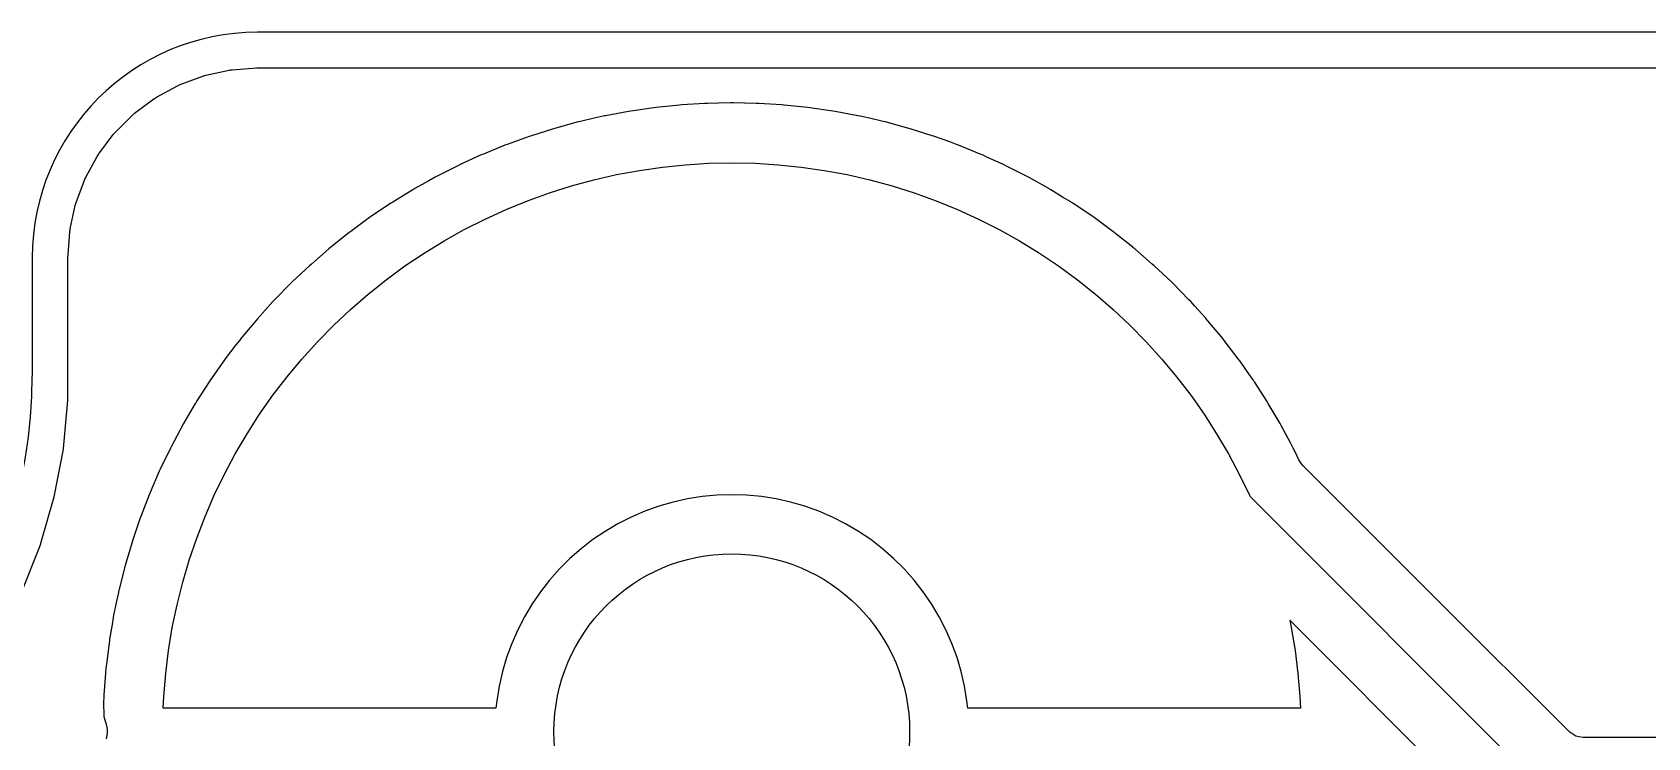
# Model space of a CAD drawing. Header units: millimetres. Extents: x 117.1 to 182.9, y -117.9 to -82.1.
# Drawn here: x 134.1 to 147.72, y -88.05 to -82.1 of the extents above; entities that cross this region are included whole.
import ezdxf

# ---------------------------------------------------------------- set-up
doc = ezdxf.new("R2010")
doc.units = ezdxf.units.MM
for name, color, linetype, lineweight, true_color in [('cut_in', 5, 'CONTINUOUS', 25, 0x0000ff), ('cut_out', 174, 'CONTINUOUS', 25, 0x000080), ('trace_out', 214, 'CONTINUOUS', 25, 0x800080)]:
    doc.layers.add(name, color=color, linetype=linetype, lineweight=lineweight, true_color=true_color)

msp = doc.modelspace()

# ---------------------------------------------------------------- linework, layer by layer
at = {"layer": 'cut_in'}
msp.add_circle((140, -88), 1.5, dxfattribs=at)
at = {"layer": 'cut_out', "linetype": 'CONTINUOUS'}
for p, q in [((164, -82.1), (136, -82.1)), ((134.1, -84), (134.1, -85))]:
    msp.add_line(p, q, dxfattribs=at)
at = {"layer": 'cut_out'}
for centre, radius, start, end in [((136, -84), 1.9, 90, 180), ((130, -85), 4.1, -149.9999989, 0)]:
    msp.add_arc(centre, radius, start, end, dxfattribs=at)
at = {"layer": 'trace_out', "linetype": 'CONTINUOUS'}
for p, q in [((135.562347, -82.462466), (135.759385, -82.419604)), ((135.759385, -82.419604), (135.768072, -82.418037)), ((135.768072, -82.418037), (135.768707, -82.417945)), ((135.768707, -82.417945), (135.776828, -82.416777)), ((135.776828, -82.416777), (135.785598, -82.415833)), ((135.785598, -82.415833), (135.993375, -82.400973)), ((135.993375, -82.400973), (135.997792, -82.400737)), ((135.997792, -82.400737), (135.99853, -82.40071)), ((135.99853, -82.40071), (136.002219, -82.400579)), ((136.002219, -82.400579), (136.006643, -82.4005)), ((136.006643, -82.4005), (163.993357, -82.4005)), ((135.146894, -82.648052), (135.32389, -82.551406)), ((135.32389, -82.551406), (135.331764, -82.547464)), ((135.331764, -82.547464), (135.339828, -82.543781)), ((135.339828, -82.543781), (135.347981, -82.540404)), ((135.347981, -82.540404), (135.536946, -82.469923)), ((135.536946, -82.469923), (135.54532, -82.467137)), ((135.54532, -82.467137), (135.553789, -82.46465)), ((135.553789, -82.46465), (135.562347, -82.462466)), ((134.963179, -82.783219), (135.12462, -82.662367)), ((135.12462, -82.662367), (135.131864, -82.657337)), ((135.131864, -82.657337), (135.139308, -82.652554)), ((135.139308, -82.652554), (135.146894, -82.648052)), ((139.77341, -82.700781), (139.578069, -82.712744)), ((139.78112, -82.700468), (139.77341, -82.700781)), ((139.781125, -82.700468), (139.78112, -82.700468)), ((139.794002, -82.699943), (139.781125, -82.700468)), ((139.885939, -82.698068), (139.794002, -82.699943)), ((139.885963, -82.698067), (139.885939, -82.698068)), ((139.887189, -82.698043), (139.885963, -82.698067)), ((139.989684, -82.695953), (139.887189, -82.698043)), ((139.989695, -82.695953), (139.989684, -82.695953)), ((140.010305, -82.695953), (139.989695, -82.695953)), ((140.010316, -82.695953), (140.010305, -82.695953)), ((140.108151, -82.697948), (140.010316, -82.695953)), ((140.109426, -82.697974), (140.108151, -82.697948)), ((140.109453, -82.697974), (140.109426, -82.697974)), ((140.205984, -82.699942), (140.109453, -82.697974)), ((140.220147, -82.700519), (140.205984, -82.699942)), ((140.220157, -82.70052), (140.220147, -82.700519)), ((140.225777, -82.700749), (140.220157, -82.70052)), ((140.226625, -82.700784), (140.225777, -82.700749)), ((140.421927, -82.712744), (140.226625, -82.700784)), ((134.800564, -82.943162), (134.943162, -82.800564)), ((134.943162, -82.800564), (134.949627, -82.794546)), ((134.949627, -82.794546), (134.956301, -82.788763)), ((134.956301, -82.788763), (134.963179, -82.783219)), ((138.838166, -82.825601), (138.724738, -82.851474)), ((138.915609, -82.807936), (138.838166, -82.825601)), ((138.924861, -82.806022), (138.915609, -82.807936)), ((138.935844, -82.803751), (138.924861, -82.806022)), ((139.128218, -82.76805), (138.935844, -82.803751)), ((139.148596, -82.764697), (139.128218, -82.76805)), ((139.342305, -82.736861), (139.148596, -82.764697)), ((139.362793, -82.734342), (139.342305, -82.736861)), ((139.557452, -82.71443), (139.362793, -82.734342)), ((139.578069, -82.712744), (139.557452, -82.71443)), ((140.436418, -82.713928), (140.421927, -82.712744)), ((140.442523, -82.714428), (140.436418, -82.713928)), ((140.442528, -82.714428), (140.442523, -82.714428)), ((140.442546, -82.71443), (140.442528, -82.714428)), ((140.637205, -82.734342), (140.442546, -82.71443)), ((140.657693, -82.736861), (140.637205, -82.734342)), ((140.851402, -82.764697), (140.657693, -82.736861)), ((140.87178, -82.76805), (140.851402, -82.764697)), ((141.064138, -82.803748), (140.87178, -82.76805)), ((141.064174, -82.803755), (141.064138, -82.803748)), ((141.064177, -82.803756), (141.064174, -82.803755)), ((141.079148, -82.806851), (141.064177, -82.803756)), ((141.079161, -82.806853), (141.079148, -82.806851)), ((141.082429, -82.80753), (141.079161, -82.806853)), ((141.084391, -82.807936), (141.082429, -82.80753)), ((141.108651, -82.813469), (141.084391, -82.807936)), ((141.161836, -82.8256), (141.108651, -82.813469)), ((141.161836, -82.825601), (141.161836, -82.8256)), ((141.275271, -82.851476), (141.161836, -82.825601)), ((134.662367, -83.12462), (134.783219, -82.963179)), ((134.783219, -82.963179), (134.788763, -82.956301)), ((134.788763, -82.956301), (134.794546, -82.949627)), ((134.794546, -82.949627), (134.800564, -82.943162)), ((138.309459, -82.972462), (138.28993, -82.97907)), ((138.496117, -82.913529), (138.309459, -82.972462)), ((138.515827, -82.907746), (138.496117, -82.913529)), ((138.704801, -82.856453), (138.515827, -82.907746)), ((138.724738, -82.851474), (138.704801, -82.856453)), ((141.295237, -82.856462), (141.275271, -82.851476)), ((141.295267, -82.856471), (141.295237, -82.856462)), ((141.295354, -82.856492), (141.295267, -82.85647)), ((141.295267, -82.85647), (141.295267, -82.856471)), ((141.295364, -82.856498), (141.295354, -82.856492)), ((141.483053, -82.907442), (141.295364, -82.856498)), ((141.483103, -82.907456), (141.483053, -82.907442)), ((141.484119, -82.907732), (141.483103, -82.907456)), ((141.484128, -82.907734), (141.484119, -82.907732)), ((141.484144, -82.907739), (141.484128, -82.907734)), ((141.485655, -82.908182), (141.484144, -82.907739)), ((141.485696, -82.908194), (141.485655, -82.908182)), ((141.503906, -82.913537), (141.485696, -82.908194)), ((141.690539, -82.972462), (141.503906, -82.913537)), ((141.704855, -82.977306), (141.690539, -82.972462)), ((138.086603, -83.052953), (137.905372, -83.126893)), ((138.10582, -83.045567), (138.086603, -83.052953)), ((138.28993, -82.97907), (138.10582, -83.045567)), ((141.710072, -82.979071), (141.704855, -82.977306)), ((141.838243, -83.025364), (141.710072, -82.979071)), ((141.894178, -83.045567), (141.838243, -83.025364)), ((141.913395, -83.052953), (141.894178, -83.045567)), ((142.094626, -83.126893), (141.913395, -83.052953)), ((134.551663, -83.323423), (134.648057, -83.146885)), ((134.648057, -83.146885), (134.652553, -83.139308)), ((134.652553, -83.139308), (134.657342, -83.131857)), ((134.657342, -83.131857), (134.662367, -83.12462)), ((137.689808, -83.225273), (137.515206, -83.313731)), ((137.70834, -83.216355), (137.689808, -83.225273)), ((137.886457, -83.135064), (137.70834, -83.216355)), ((137.905372, -83.126893), (137.886457, -83.135064)), ((139.220477, -83.265062), (139.414221, -83.237222)), ((139.414221, -83.237222), (139.608939, -83.217303)), ((139.608939, -83.217303), (139.804307, -83.205338)), ((139.804307, -83.205338), (140, -83.201348)), ((140, -83.201348), (140.195693, -83.205338)), ((140.195693, -83.205338), (140.391061, -83.217303)), ((140.391061, -83.217303), (140.585779, -83.237222)), ((140.585779, -83.237222), (140.779523, -83.265062)), ((142.113541, -83.135064), (142.094626, -83.126893)), ((142.157853, -83.155288), (142.113541, -83.135064)), ((142.176539, -83.163816), (142.157853, -83.155288)), ((142.291623, -83.216339), (142.176539, -83.163816)), ((142.291636, -83.216345), (142.291623, -83.216339)), ((142.291642, -83.216348), (142.291636, -83.216345)), ((142.291703, -83.216376), (142.291642, -83.216348)), ((142.291918, -83.216475), (142.291703, -83.216376)), ((142.292464, -83.216743), (142.291918, -83.216475)), ((142.310206, -83.225281), (142.292464, -83.216743)), ((142.484792, -83.313731), (142.310206, -83.225281)), ((134.469923, -83.536946), (134.540404, -83.347981)), ((134.540404, -83.347981), (134.543788, -83.339815)), ((134.543788, -83.339815), (134.547462, -83.33177)), ((134.547462, -83.33177), (134.551532, -83.323662)), ((134.551532, -83.323662), (134.551663, -83.323423)), ((137.445176, -83.352394), (137.326147, -83.418928)), ((137.497022, -83.323413), (137.445176, -83.352394)), ((137.515206, -83.313731), (137.497022, -83.323413)), ((138.648298, -83.39558), (138.837197, -83.344307)), ((138.837197, -83.344307), (139.028029, -83.300777)), ((139.028029, -83.300777), (139.220477, -83.265062)), ((140.779523, -83.265062), (140.971971, -83.300777)), ((140.971971, -83.300777), (141.162803, -83.344307)), ((141.162803, -83.344307), (141.351702, -83.39558)), ((142.502997, -83.323424), (142.484792, -83.313731)), ((142.673834, -83.418917), (142.502997, -83.323424)), ((137.308404, -83.429326), (137.141531, -83.531748)), ((137.326119, -83.418944), (137.308404, -83.429326)), ((137.326134, -83.418935), (137.326119, -83.418944)), ((137.326147, -83.418928), (137.326134, -83.418935)), ((138.096322, -83.594943), (138.277553, -83.521003)), ((138.277553, -83.521003), (138.461647, -83.454511)), ((138.461647, -83.454511), (138.648298, -83.39558)), ((141.351702, -83.39558), (141.538353, -83.454511)), ((141.538353, -83.454511), (141.722447, -83.521003)), ((141.722447, -83.521003), (141.903678, -83.594943)), ((142.680808, -83.423004), (142.673834, -83.418917)), ((142.689357, -83.428015), (142.680808, -83.423004)), ((142.689368, -83.428021), (142.689357, -83.428015)), ((142.691072, -83.42902), (142.689368, -83.428021)), ((142.69163, -83.429348), (142.691072, -83.42902)), ((142.790461, -83.490008), (142.69163, -83.429348)), ((142.858452, -83.531738), (142.790461, -83.490008)), ((134.419602, -83.759394), (134.462466, -83.562347)), ((134.462466, -83.562347), (134.464651, -83.553789)), ((134.464651, -83.553789), (134.467137, -83.54532)), ((134.467137, -83.54532), (134.469923, -83.536946)), ((136.961709, -83.651971), (136.944801, -83.66383)), ((137.124223, -83.542862), (136.961709, -83.651971)), ((137.141531, -83.531748), (137.124223, -83.542862)), ((137.918256, -83.67621), (138.096322, -83.594943)), ((141.903678, -83.594943), (142.081744, -83.67621)), ((142.865622, -83.536342), (142.858452, -83.531738)), ((142.875781, -83.542866), (142.865622, -83.536342)), ((143.038299, -83.651977), (142.875781, -83.542866)), ((143.055178, -83.663816), (143.038299, -83.651977)), ((134.402288, -83.975), (134.415832, -83.785613)), ((134.415832, -83.785613), (134.416778, -83.776823)), ((134.416778, -83.776823), (134.418038, -83.76806)), ((134.418038, -83.76806), (134.419602, -83.759394)), ((136.770518, -83.791971), (136.617476, -83.913919)), ((136.786934, -83.779427), (136.770518, -83.791971)), ((136.944801, -83.66383), (136.786934, -83.779427)), ((137.572797, -83.860171), (137.743651, -83.764668)), ((137.743651, -83.764668), (137.918256, -83.67621)), ((142.081744, -83.67621), (142.256349, -83.764668)), ((142.256349, -83.764668), (142.427203, -83.860171)), ((143.191586, -83.7637), (143.055178, -83.663816)), ((143.213076, -83.779436), (143.191586, -83.7637)), ((143.213118, -83.779467), (143.213076, -83.779436)), ((143.229478, -83.791968), (143.213118, -83.779467)), ((143.229483, -83.791972), (143.229478, -83.791968)), ((143.238828, -83.799419), (143.229483, -83.791972)), ((136.601545, -83.927152), (136.453649, -84.055198)), ((136.617476, -83.913919), (136.601545, -83.927152)), ((137.405979, -83.962559), (137.572797, -83.860171)), ((142.427203, -83.860171), (142.594021, -83.962559)), ((143.382518, -83.913915), (143.238828, -83.799419)), ((143.382549, -83.913941), (143.382518, -83.913915)), ((143.383795, -83.914976), (143.382549, -83.913941)), ((143.398412, -83.927118), (143.383795, -83.914976)), ((143.398464, -83.927162), (143.398412, -83.927118)), ((143.546349, -84.055198), (143.398464, -83.927162)), ((134.4005, -84.006641), (134.400579, -84.002218)), ((134.4005, -84.952405), (134.4005, -84.006641)), ((134.400579, -84.002218), (134.400737, -83.997792)), ((134.400737, -83.997792), (134.400974, -83.993369)), ((134.400974, -83.993369), (134.40183, -83.98141)), ((134.40183, -83.98141), (134.402288, -83.975)), ((136.453649, -84.055198), (136.438308, -84.069038)), ((137.243473, -84.071662), (137.405979, -83.962559)), ((142.594021, -83.962559), (142.756527, -84.071662)), ((143.56169, -84.069038), (143.546349, -84.055198)), ((136.438308, -84.069038), (136.295678, -84.203079)), ((136.932471, -84.309279), (137.08555, -84.1873)), ((137.08555, -84.1873), (137.243473, -84.071662)), ((142.756527, -84.071662), (142.91445, -84.1873)), ((142.91445, -84.1873), (143.067529, -84.309279)), ((143.704391, -84.203145), (143.56169, -84.069038)), ((136.280973, -84.217475), (136.143893, -84.357253)), ((136.295678, -84.203079), (136.280973, -84.217475)), ((136.784493, -84.437396), (136.932471, -84.309279)), ((143.067529, -84.309279), (143.215507, -84.437396)), ((143.704735, -84.203486), (143.704391, -84.203145)), ((143.719049, -84.217498), (143.704735, -84.203486)), ((143.856098, -84.357245), (143.719049, -84.217498)), ((136.129779, -84.372244), (135.998516, -84.517486)), ((136.143893, -84.357253), (136.129779, -84.372244)), ((136.64186, -84.57144), (136.784493, -84.437396)), ((143.215507, -84.437396), (143.35814, -84.57144)), ((143.870222, -84.372247), (143.856098, -84.357245)), ((143.906112, -84.411959), (143.870222, -84.372247)), ((143.994354, -84.5096), (143.906112, -84.411959)), ((135.985033, -84.533033), (135.859824, -84.683478)), ((135.998516, -84.517486), (135.985033, -84.533033)), ((136.504811, -84.711187), (136.64186, -84.57144)), ((143.35814, -84.57144), (143.495189, -84.711187)), ((144.001476, -84.51748), (143.994354, -84.5096)), ((144.014964, -84.533032), (144.001476, -84.51748)), ((144.01497, -84.533039), (144.014964, -84.533032)), ((144.14018, -84.683486), (144.01497, -84.533039)), ((135.817808, -84.737679), (135.727973, -84.855036)), ((135.846958, -84.699596), (135.817808, -84.737678)), ((135.817808, -84.737678), (135.817808, -84.737679)), ((135.849329, -84.696626), (135.846958, -84.699596)), ((135.859824, -84.683478), (135.849328, -84.696625)), ((135.849328, -84.696625), (135.849329, -84.696626)), ((136.373572, -84.856404), (136.504811, -84.711187)), ((143.495189, -84.711187), (143.626428, -84.856404)), ((144.153038, -84.699592), (144.14018, -84.683486)), ((144.272011, -84.855017), (144.153038, -84.699592)), ((135.715789, -84.871645), (135.603251, -85.031789)), ((135.727973, -84.855036), (135.715789, -84.871645)), ((136.248362, -85.006851), (136.373572, -84.856404)), ((143.626428, -84.856404), (143.751638, -85.006851)), ((144.284203, -84.871635), (144.272011, -84.855017)), ((144.286881, -84.875446), (144.284203, -84.871635)), ((144.335527, -84.94467), (144.286881, -84.875446)), ((134.4005, -85), (134.4005, -84.952405)), ((134.400529, -85.205874), (134.4005, -85)), ((136.129389, -85.162276), (136.248362, -85.006851)), ((143.751638, -85.006851), (143.870611, -85.162276)), ((144.335528, -84.944671), (144.335527, -84.94467)), ((144.335701, -84.944918), (144.335528, -84.944671)), ((144.360575, -84.980315), (144.335701, -84.944918)), ((144.396756, -85.031802), (144.360575, -84.980315)), ((135.591751, -85.048887), (135.487725, -85.21055)), ((135.591753, -85.048884), (135.591751, -85.048887)), ((135.59177, -85.048858), (135.591753, -85.048884)), ((135.603251, -85.031789), (135.59177, -85.048858)), ((144.40394, -85.042483), (144.396756, -85.031802)), ((144.408247, -85.048885), (144.40394, -85.042483)), ((144.514163, -85.213486), (144.408247, -85.048885)), ((134.362427, -85.612207), (134.400528, -85.205883)), ((134.400528, -85.205883), (134.400529, -85.205874)), ((135.47504, -85.231043), (135.375922, -85.399825)), ((135.475057, -85.231015), (135.47504, -85.231043)), ((135.481727, -85.220167), (135.475057, -85.231015)), ((135.481826, -85.220006), (135.481727, -85.220167)), ((135.485837, -85.213486), (135.481826, -85.220006)), ((135.485838, -85.213482), (135.485837, -85.213486)), ((135.48585, -85.213465), (135.485838, -85.213482)), ((135.487702, -85.210586), (135.48585, -85.213465)), ((135.487725, -85.21055), (135.487702, -85.210586)), ((136.01685, -85.322423), (136.129389, -85.162276)), ((143.870611, -85.162276), (143.98315, -85.322423)), ((144.52496, -85.231043), (144.514163, -85.213486)), ((144.624078, -85.399825), (144.52496, -85.231043)), ((135.365848, -85.417808), (135.273702, -85.590471)), ((135.373338, -85.404436), (135.365848, -85.417808)), ((135.374089, -85.402951), (135.373338, -85.404436)), ((135.375898, -85.399867), (135.374089, -85.402951)), ((135.375904, -85.399856), (135.375898, -85.399867)), ((135.375905, -85.399854), (135.375904, -85.399856)), ((135.375922, -85.399825), (135.375905, -85.399854)), ((135.910934, -85.487024), (136.01685, -85.322423)), ((143.98315, -85.322423), (144.089066, -85.487024)), ((144.634151, -85.417807), (144.624078, -85.399825)), ((144.676572, -85.497297), (144.634151, -85.417807)), ((135.811816, -85.655806), (135.910934, -85.487024)), ((144.089066, -85.487024), (144.188184, -85.655806)), ((144.709224, -85.558481), (144.676572, -85.497297)), ((144.709225, -85.558483), (144.709224, -85.558481)), ((144.726293, -85.590464), (144.709225, -85.558483)), ((134.285538, -86.020395), (134.362087, -85.615824)), ((134.362087, -85.615824), (134.362427, -85.612207)), ((135.264362, -85.608862), (135.179321, -85.785161)), ((135.273702, -85.590471), (135.264362, -85.608862)), ((135.719661, -85.828488), (135.811816, -85.655806)), ((144.188184, -85.655806), (144.280339, -85.828488)), ((144.73565, -85.608891), (144.726293, -85.590464)), ((144.753247, -85.645372), (144.73565, -85.608891)), ((144.782918, -85.706883), (144.753247, -85.645372)), ((135.170756, -85.803885), (135.092963, -85.983524)), ((135.179321, -85.785161), (135.170756, -85.803885)), ((135.634621, -86.004783), (135.719661, -85.828488)), ((144.280339, -85.828488), (144.365379, -86.004783)), ((144.793491, -85.724787), (144.782918, -85.706883)), ((144.805413, -85.741578), (144.793491, -85.724787)), ((144.818836, -85.757468), (144.805413, -85.741578)), ((145.953174, -86.891807), (144.818836, -85.757468)), ((134.173138, -86.41054), (134.285538, -86.020395)), ((135.08516, -86.002603), (135.01475, -86.185276)), ((135.092963, -85.983524), (135.08516, -86.002603)), ((135.556839, -86.184399), (135.634621, -86.004783)), ((139.38421, -86.098488), (139.266381, -86.140725)), ((139.50445, -86.063703), (139.38421, -86.098488)), ((139.62663, -86.036506), (139.50445, -86.063703)), ((139.750272, -86.017003), (139.62663, -86.036506)), ((139.874891, -86.00527), (139.750272, -86.017003)), ((140, -86.001354), (139.874891, -86.00527)), ((140.125109, -86.00527), (140, -86.001354)), ((140.249728, -86.017003), (140.125109, -86.00527)), ((140.37337, -86.036506), (140.249728, -86.017003)), ((140.49555, -86.063703), (140.37337, -86.036506)), ((140.61579, -86.098488), (140.49555, -86.063703)), ((140.733619, -86.140725), (140.61579, -86.098488)), ((144.365379, -86.004783), (144.370757, -86.017203)), ((144.370757, -86.017203), (146.903554, -88.55)), ((135.007759, -86.204576), (134.944847, -86.389992)), ((135.01475, -86.185276), (135.007759, -86.204576)), ((135.486444, -86.367036), (135.556839, -86.184399)), ((139.151424, -86.190248), (139.03979, -86.246863)), ((139.266381, -86.140725), (139.151424, -86.190248)), ((140.848576, -86.190248), (140.733619, -86.140725)), ((140.96021, -86.246863), (140.848576, -86.190248)), ((135.423552, -86.552391), (135.486444, -86.367036)), ((138.82822, -86.380458), (138.729113, -86.456914)), ((138.931914, -86.31035), (138.82822, -86.380458)), ((139.03979, -86.246863), (138.931914, -86.31035)), ((141.068086, -86.31035), (140.96021, -86.246863)), ((141.17178, -86.380458), (141.068086, -86.31035)), ((141.270887, -86.456914), (141.17178, -86.380458)), ((134.021123, -86.799337), (134.152226, -86.465291)), ((134.152226, -86.465291), (134.171545, -86.416067)), ((134.171545, -86.416064), (134.171551, -86.416051)), ((134.171545, -86.416067), (134.171545, -86.416064)), ((134.171551, -86.416051), (134.171553, -86.416042)), ((134.171553, -86.416042), (134.171945, -86.415045)), ((134.171945, -86.415045), (134.171947, -86.415039)), ((134.171947, -86.415039), (134.172254, -86.414256)), ((134.172254, -86.414256), (134.173138, -86.41054)), ((134.938632, -86.409616), (134.883356, -86.597355)), ((134.944847, -86.389992), (134.938632, -86.409616)), ((138.729113, -86.456914), (138.634982, -86.539418)), ((141.365018, -86.539418), (141.270887, -86.456914)), ((134.877936, -86.617256), (134.832135, -86.800007)), ((134.883356, -86.597355), (134.877936, -86.617256)), ((135.368269, -86.740155), (135.423552, -86.552391)), ((138.546195, -86.627648), (138.4631, -86.721257)), ((138.634982, -86.539418), (138.546195, -86.627648)), ((141.453805, -86.627648), (141.365018, -86.539418)), ((141.5369, -86.721257), (141.453805, -86.627648)), ((135.320686, -86.930017), (135.368269, -86.740155)), ((138.4631, -86.721257), (138.386021, -86.819881)), ((141.613979, -86.819881), (141.5369, -86.721257)), ((134.810685, -86.89975), (134.785943, -87.018867)), ((134.825749, -86.827218), (134.810685, -86.899749)), ((134.810685, -86.899749), (134.810685, -86.89975)), ((134.825933, -86.826417), (134.825749, -86.827218)), ((134.827445, -86.819816), (134.825933, -86.826417)), ((134.830349, -86.807132), (134.827445, -86.819816)), ((134.832135, -86.800007), (134.830349, -86.807132)), ((138.315261, -86.923131), (138.251097, -87.030605)), ((138.386021, -86.819881), (138.315261, -86.923131)), ((141.684739, -86.923131), (141.613979, -86.819881)), ((141.748903, -87.030605), (141.684739, -86.923131)), ((147.067136, -88.005769), (145.953174, -86.891807)), ((134.782162, -87.039144), (134.772879, -87.095236)), ((134.7833, -87.033041), (134.782162, -87.039144)), ((134.785943, -87.018867), (134.7833, -87.033041)), ((135.280882, -87.121661), (135.320686, -86.930017)), ((138.251097, -87.030605), (138.19378, -87.141881)), ((141.80622, -87.141881), (141.748903, -87.030605)), ((146.623223, -88.976777), (144.706275, -87.059829)), ((144.706275, -87.059829), (144.719118, -87.121661)), ((134.772879, -87.095236), (134.752069, -87.220987)), ((135.248924, -87.314768), (135.280882, -87.121661)), ((138.19378, -87.141881), (138.143534, -87.256523)), ((141.856466, -87.256523), (141.80622, -87.141881)), ((144.719118, -87.121661), (144.751076, -87.314768)), ((134.747264, -87.252578), (134.725001, -87.432327)), ((134.750201, -87.232271), (134.747264, -87.252578)), ((134.750622, -87.229726), (134.750201, -87.232271)), ((134.752069, -87.220987), (134.750622, -87.229726)), ((135.224865, -87.509018), (135.248924, -87.314768)), ((138.143534, -87.256523), (138.100556, -87.374084)), ((141.899444, -87.374084), (141.856466, -87.256523)), ((144.751076, -87.314768), (144.775135, -87.509018)), ((134.721084, -87.46735), (134.705576, -87.655011)), ((134.723193, -87.446921), (134.721084, -87.46735)), ((134.725001, -87.432327), (134.723193, -87.446921)), ((138.100556, -87.374084), (138.065014, -87.494103)), ((141.934986, -87.494103), (141.899444, -87.374084)), ((135.208744, -87.704087), (135.224865, -87.509018)), ((138.065014, -87.494103), (138.037048, -87.616109)), ((141.962952, -87.616109), (141.934986, -87.494103)), ((144.775135, -87.509018), (144.791256, -87.704087)), ((134.703793, -87.680494), (134.699219, -87.778201)), ((134.704958, -87.662484), (134.703793, -87.680494)), ((134.705576, -87.655011), (134.704958, -87.662484)), ((135.204168, -87.801848), (135.208744, -87.704087)), ((138.016767, -87.739625), (138.010025, -87.801848)), ((138.037048, -87.616109), (138.016767, -87.739625)), ((141.983233, -87.739625), (141.962952, -87.616109)), ((141.989975, -87.801848), (141.983233, -87.739625)), ((144.791256, -87.704087), (144.795832, -87.801848)), ((134.699219, -87.778201), (134.699245, -87.779381)), ((134.699245, -87.779381), (134.699347, -87.780844)), ((134.699347, -87.780844), (134.702296, -87.842205)), ((134.702296, -87.842205), (134.702296, -87.842208)), ((134.702296, -87.842208), (134.70367, -87.87081)), ((134.70367, -87.87081), (134.703727, -87.873199)), ((134.703727, -87.873199), (134.703812, -87.87379)), ((134.703812, -87.87379), (134.725915, -87.949061)), ((138.010025, -87.801848), (135.204168, -87.801848)), ((144.795832, -87.801848), (141.989975, -87.801848)), ((134.730938, -88.013605), (134.722002, -88.059825)), ((134.725915, -87.949061), (134.730938, -87.983997)), ((134.730938, -87.983997), (134.730938, -88.013605)), ((147.119881, -88.037065), (147.067136, -88.005769)), ((147.145123, -88.044477), (147.119881, -88.037065)), ((147.180059, -88.0495), (147.145123, -88.044477)), ((150.073918, -88.0495), (147.180059, -88.0495))]:
    msp.add_line(p, q, dxfattribs=at)

doc.saveas('drawing.dxf')
